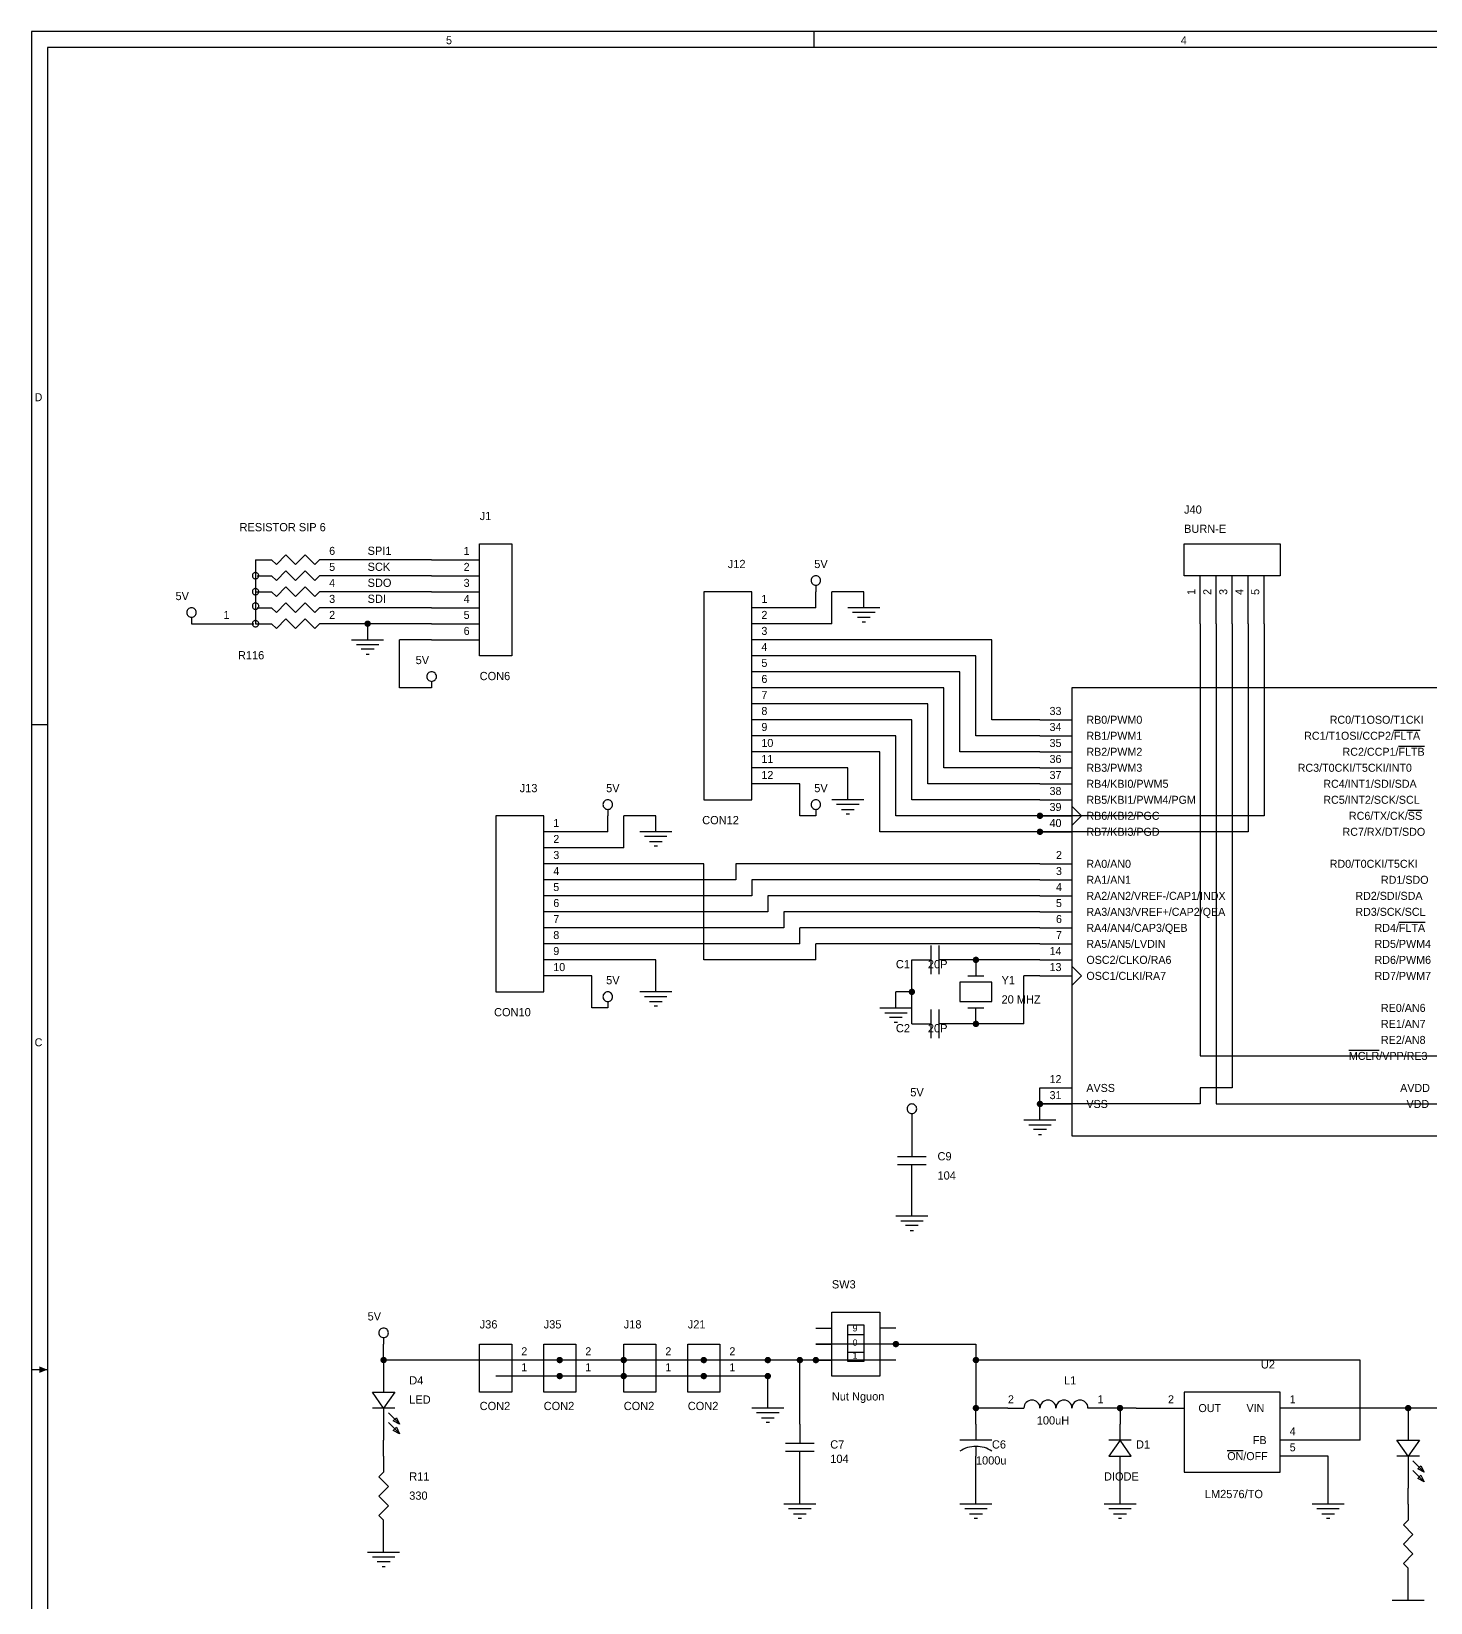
# Model space of a CAD drawing. Extents: x -3 to 593, y 3 to 422.
# Drawn here: x -2.5 to 219.5, y 173.1 to 422.4 of the extents above; entities that cross this region are included whole.
import ezdxf

# ---------------------------------------------------------------- set-up
doc = ezdxf.new("R2010")
doc.units = 0

msp = doc.modelspace()

# ---------------------------------------------------------------- linework, layer by layer
at = {"layer": 'PARTS'}
for p, q in [((50.8, 338.582), (43.18, 338.582)), ((60.96, 338.582), (68.58, 338.582)), ((50.8, 336.042), (43.18, 336.042)), ((60.96, 336.042), (68.58, 336.042)), ((182.88, 328.422), (182.88, 336.042)), ((185.42, 328.422), (185.42, 336.042)), ((187.96, 328.422), (187.96, 336.042)), ((190.5, 328.422), (190.5, 336.042)), ((193.04, 328.422), (193.04, 336.042)), ((50.8, 333.502), (43.18, 333.502)), ((60.96, 333.502), (68.58, 333.502)), ((50.8, 330.962), (43.18, 330.962)), ((60.96, 330.962), (68.58, 330.962)), ((119.38, 330.962), (111.76, 330.962)), ((22.86, 328.422), (30.48, 328.422)), ((50.8, 328.422), (43.18, 328.422)), ((60.96, 328.422), (68.58, 328.422)), ((119.38, 328.422), (111.76, 328.422)), ((60.96, 325.882), (68.58, 325.882)), ((119.38, 325.882), (111.76, 325.882)), ((119.38, 323.342), (111.76, 323.342)), ((119.38, 320.802), (111.76, 320.802)), ((119.38, 318.262), (111.76, 318.262)), ((119.38, 315.722), (111.76, 315.722)), ((119.38, 313.182), (111.76, 313.182)), ((157.48, 313.182), (162.56, 313.182)), ((119.38, 310.642), (111.76, 310.642)), ((157.48, 310.642), (162.56, 310.642)), ((119.38, 308.102), (111.76, 308.102)), ((157.48, 308.102), (162.56, 308.102)), ((119.38, 305.562), (111.76, 305.562)), ((157.48, 305.562), (162.56, 305.562)), ((119.38, 303.022), (111.76, 303.022)), ((157.48, 303.022), (162.56, 303.022)), ((157.48, 300.482), (162.56, 300.482)), ((162.56, 299.466), (164.084, 297.942)), ((157.48, 297.942), (162.56, 297.942)), ((164.084, 297.942), (162.56, 296.418)), ((86.36, 295.402), (78.74, 295.402)), ((157.48, 295.402), (162.56, 295.402)), ((86.36, 292.862), (78.74, 292.862)), ((86.36, 290.322), (78.74, 290.322)), ((157.48, 290.322), (162.56, 290.322)), ((86.36, 287.782), (78.74, 287.782)), ((157.48, 287.782), (162.56, 287.782)), ((86.36, 285.242), (78.74, 285.242)), ((157.48, 285.242), (162.56, 285.242)), ((86.36, 282.702), (78.74, 282.702)), ((157.48, 282.702), (162.56, 282.702)), ((86.36, 280.162), (78.74, 280.162)), ((157.48, 280.162), (162.56, 280.162)), ((86.36, 277.622), (78.74, 277.622)), ((157.48, 277.622), (162.56, 277.622)), ((86.36, 275.082), (78.74, 275.082)), ((137.16, 275.082), (139.7, 275.082)), ((144.78, 275.082), (142.24, 275.082)), ((147.32, 275.082), (147.32, 272.542)), ((157.48, 275.082), (162.56, 275.082)), ((86.36, 272.542), (78.74, 272.542)), ((157.48, 272.542), (162.56, 272.542)), ((162.56, 274.066), (164.084, 272.542)), ((164.084, 272.542), (162.56, 271.018)), ((147.32, 264.922), (147.32, 267.462)), ((137.16, 264.922), (139.7, 264.922)), ((144.78, 264.922), (142.24, 264.922)), ((157.48, 254.762), (162.56, 254.762)), ((157.48, 252.222), (162.56, 252.222)), ((137.16, 247.142), (137.16, 244.602)), ((137.16, 239.522), (137.16, 242.062)), ((121.92, 216.662), (124.46, 216.662)), ((134.62, 216.662), (132.08, 216.662)), ((121.92, 214.122), (124.46, 214.122)), ((134.62, 214.122), (132.08, 214.122)), ((53.34, 211.582), (53.34, 209.042)), ((81.28, 211.582), (73.66, 211.582)), ((91.44, 211.582), (83.82, 211.582)), ((104.14, 211.582), (96.52, 211.582)), ((114.3, 211.582), (106.68, 211.582)), ((121.92, 211.582), (124.46, 211.582)), ((134.62, 211.582), (132.08, 211.582)), ((81.28, 209.042), (73.66, 209.042)), ((91.44, 209.042), (83.82, 209.042)), ((104.14, 209.042), (96.52, 209.042)), ((114.3, 209.042), (106.68, 209.042)), ((152.4, 203.962), (154.94, 203.962)), ((167.64, 203.962), (165.1, 203.962)), ((170.18, 203.962), (170.18, 201.422)), ((172.72, 203.962), (180.34, 203.962)), ((203.2, 203.962), (195.58, 203.962)), ((215.9, 203.962), (215.9, 201.422)), ((119.38, 201.422), (119.38, 198.882)), ((147.32, 201.422), (147.32, 198.882)), ((53.34, 196.342), (53.34, 198.882)), ((203.2, 198.882), (195.58, 198.882)), ((53.34, 196.342), (53.34, 193.802)), ((119.38, 193.802), (119.38, 196.342)), ((147.32, 193.802), (147.32, 196.342)), ((203.2, 196.342), (195.58, 196.342)), ((170.18, 191.262), (170.18, 193.802)), ((215.9, 188.722), (215.9, 191.262)), ((215.9, 188.722), (215.9, 186.182)), ((53.34, 183.642), (53.34, 186.182)), ((215.9, 176.022), (215.9, 178.562))]:
    msp.add_line(p, q, dxfattribs=at)
for points in [[(36.322, 337.82), (37.846, 339.344)], [(37.846, 339.344), (39.37, 337.82)], [(39.37, 337.82), (40.894, 339.344)], [(40.894, 339.344), (42.418, 337.82)], [(33.02, 338.582), (35.56, 338.582)], [(33.02, 338.582), (33.02, 328.422)], [(35.56, 338.582), (36.322, 337.82)], [(36.322, 335.28), (37.846, 336.804)], [(37.846, 336.804), (39.37, 335.28)], [(39.37, 335.28), (40.894, 336.804)], [(40.894, 336.804), (42.418, 335.28)], [(42.418, 337.82), (43.18, 338.582)], [(33.274, 336.042), (35.56, 336.042)], [(35.56, 336.042), (36.322, 335.28)], [(36.322, 332.74), (37.846, 334.264)], [(37.846, 334.264), (39.37, 332.74)], [(39.37, 332.74), (40.894, 334.264)], [(40.894, 334.264), (42.418, 332.74)], [(42.418, 335.28), (43.18, 336.042)], [(121.92, 334.518), (121.92, 333.502)], [(33.02, 333.502), (35.56, 333.502)], [(35.56, 333.502), (36.322, 332.74)], [(36.322, 330.2), (37.846, 331.724)], [(37.846, 331.724), (39.37, 330.2)], [(39.37, 330.2), (40.894, 331.724)], [(40.894, 331.724), (42.418, 330.2)], [(42.418, 332.74), (43.18, 333.502)], [(22.86, 329.438), (22.86, 328.422)], [(33.274, 330.962), (35.56, 330.962)], [(35.56, 330.962), (36.322, 330.2)], [(36.322, 327.66), (37.846, 329.184)], [(37.846, 329.184), (39.37, 327.66)], [(39.37, 327.66), (40.894, 329.184)], [(40.894, 329.184), (42.418, 327.66)], [(42.418, 330.2), (43.18, 330.962)], [(132.08, 330.962), (127, 330.962)], [(131.318, 330.2), (127.762, 330.2)], [(128.524, 329.438), (130.556, 329.438)], [(30.48, 328.422), (32.766, 328.422)], [(33.02, 328.422), (35.56, 328.422)], [(35.56, 328.422), (36.322, 327.66)], [(42.418, 327.66), (43.18, 328.422)], [(129.794, 328.676), (129.286, 328.676)], [(48.26, 325.882), (53.34, 325.882)], [(49.022, 325.12), (52.578, 325.12)], [(51.816, 324.358), (49.784, 324.358)], [(50.546, 323.596), (51.054, 323.596)], [(60.96, 319.278), (60.96, 318.262)], [(129.54, 300.482), (124.46, 300.482)], [(128.778, 299.72), (125.222, 299.72)], [(88.9, 298.958), (88.9, 297.942)], [(121.92, 298.958), (121.92, 297.942)], [(125.984, 298.958), (128.016, 298.958)], [(127.254, 298.196), (126.746, 298.196)], [(99.06, 295.402), (93.98, 295.402)], [(98.298, 294.64), (94.742, 294.64)], [(95.504, 293.878), (97.536, 293.878)], [(96.774, 293.116), (96.266, 293.116)], [(140.208, 272.796), (140.208, 277.368)], [(141.478, 272.796), (141.478, 277.368)], [(139.7, 275.082), (140.208, 275.082)], [(142.24, 275.082), (141.478, 275.082)], [(146.05, 272.542), (148.59, 272.542)], [(99.06, 270.002), (93.98, 270.002)], [(149.86, 271.526), (144.78, 271.526)], [(144.78, 271.526), (144.78, 268.478)], [(149.86, 268.478), (149.86, 271.526)], [(88.9, 268.478), (88.9, 267.462)], [(98.298, 269.24), (94.742, 269.24)], [(95.504, 268.478), (97.536, 268.478)], [(96.774, 267.716), (96.266, 267.716)], [(132.08, 267.462), (137.16, 267.462)], [(140.208, 262.636), (140.208, 267.208)], [(141.478, 262.636), (141.478, 267.208)], [(144.78, 268.478), (149.86, 268.478)], [(146.05, 267.462), (148.59, 267.462)], [(132.842, 266.7), (136.398, 266.7)], [(135.636, 265.938), (133.604, 265.938)], [(134.366, 265.176), (134.874, 265.176)], [(139.7, 264.922), (140.208, 264.922)], [(142.24, 264.922), (141.478, 264.922)], [(137.16, 250.698), (137.16, 249.682)], [(154.94, 249.682), (160.02, 249.682)], [(155.702, 248.92), (159.258, 248.92)], [(158.496, 248.158), (156.464, 248.158)], [(157.226, 247.396), (157.734, 247.396)], [(137.16, 244.602), (137.16, 243.84)], [(139.446, 243.84), (134.874, 243.84)], [(139.446, 242.57), (134.874, 242.57)], [(137.16, 242.062), (137.16, 242.57)], [(134.62, 234.442), (139.7, 234.442)], [(135.382, 233.68), (138.938, 233.68)], [(138.176, 232.918), (136.144, 232.918)], [(136.906, 232.156), (137.414, 232.156)], [(53.34, 215.138), (53.34, 214.122)], [(127, 215.646), (129.54, 215.646)], [(127, 212.852), (129.54, 212.852)], [(53.34, 209.042), (53.34, 206.502)], [(55.118, 203.962), (51.562, 203.962)], [(53.34, 203.962), (53.34, 198.882)], [(55.626, 201.676), (54.102, 203.2)], [(116.84, 203.962), (111.76, 203.962)], [(116.078, 203.2), (112.522, 203.2)], [(113.284, 202.438), (115.316, 202.438)], [(55.626, 200.152), (54.102, 201.676)], [(114.554, 201.676), (114.046, 201.676)], [(170.18, 198.882), (170.18, 201.422)], [(215.9, 201.422), (215.9, 198.882)], [(117.094, 198.374), (121.666, 198.374)], [(117.094, 197.104), (121.666, 197.104)], [(119.38, 198.882), (119.38, 198.374)], [(119.38, 196.342), (119.38, 197.104)], [(149.86, 198.882), (144.78, 198.882)], [(147.32, 197.866), (147.32, 196.342)], [(171.958, 198.882), (168.402, 198.882)], [(170.18, 193.802), (170.18, 196.342)], [(217.678, 196.342), (214.122, 196.342)], [(215.9, 196.342), (215.9, 191.262)], [(218.186, 194.056), (216.662, 195.58)], [(52.578, 193.04), (53.34, 193.802)], [(54.102, 191.516), (52.578, 193.04)], [(218.186, 192.532), (216.662, 194.056)], [(52.578, 189.992), (54.102, 191.516)], [(54.102, 188.468), (52.578, 189.992)], [(52.578, 186.944), (54.102, 188.468)], [(121.92, 188.722), (116.84, 188.722)], [(121.158, 187.96), (117.602, 187.96)], [(118.364, 187.198), (120.396, 187.198)], [(149.86, 188.722), (144.78, 188.722)], [(149.098, 187.96), (145.542, 187.96)], [(146.304, 187.198), (148.336, 187.198)], [(172.72, 188.722), (167.64, 188.722)], [(171.958, 187.96), (168.402, 187.96)], [(169.164, 187.198), (171.196, 187.198)], [(205.74, 188.722), (200.66, 188.722)], [(204.978, 187.96), (201.422, 187.96)], [(202.184, 187.198), (204.216, 187.198)], [(53.34, 186.182), (52.578, 186.944)], [(119.634, 186.436), (119.126, 186.436)], [(147.574, 186.436), (147.066, 186.436)], [(170.434, 186.436), (169.926, 186.436)], [(203.454, 186.436), (202.946, 186.436)], [(215.138, 185.42), (215.9, 186.182)], [(216.662, 183.896), (215.138, 185.42)], [(215.138, 182.372), (216.662, 183.896)], [(216.662, 180.848), (215.138, 182.372)], [(50.8, 181.102), (55.88, 181.102)], [(51.562, 180.34), (55.118, 180.34)], [(54.356, 179.578), (52.324, 179.578)], [(215.138, 179.324), (216.662, 180.848)], [(53.086, 178.816), (53.594, 178.816)], [(215.9, 178.562), (215.138, 179.324)], [(213.36, 173.482), (218.44, 173.482)]]:
    msp.add_lwpolyline(points, dxfattribs=at)
for points in [[(68.58, 341.122), (73.66, 341.122), (73.66, 323.342), (68.58, 323.342)], [(180.34, 336.042), (180.34, 341.122), (195.58, 341.122), (195.58, 336.042)], [(111.76, 333.502), (104.14, 333.502), (104.14, 300.482), (111.76, 300.482)], [(162.56, 247.142), (220.98, 247.142), (220.98, 318.262), (162.56, 318.262)], [(78.74, 297.942), (71.12, 297.942), (71.12, 270.002), (78.74, 270.002)], [(124.46, 219.202), (132.08, 219.202), (132.08, 209.042), (124.46, 209.042)], [(127, 217.17), (129.54, 217.17), (129.54, 211.328), (127, 211.328)], [(73.66, 206.502), (68.58, 206.502), (68.58, 214.122), (73.66, 214.122)], [(83.82, 206.502), (78.74, 206.502), (78.74, 214.122), (83.82, 214.122)], [(96.52, 206.502), (91.44, 206.502), (91.44, 214.122), (96.52, 214.122)], [(106.68, 206.502), (101.6, 206.502), (101.6, 214.122), (106.68, 214.122)], [(53.34, 203.962), (53.34, 203.962), (51.562, 206.502), (55.118, 206.502), (53.34, 203.962)], [(195.58, 206.502), (180.34, 206.502), (180.34, 193.802), (195.58, 193.802)], [(55.372, 202.438), (55.372, 202.438), (55.88, 201.422), (54.864, 201.93), (55.372, 202.438)], [(55.372, 200.914), (55.372, 200.914), (55.88, 199.898), (54.864, 200.406), (55.372, 200.914)], [(170.18, 198.882), (170.18, 198.882), (168.402, 196.342), (171.958, 196.342), (170.18, 198.882)], [(215.9, 196.342), (215.9, 196.342), (214.122, 198.882), (217.678, 198.882), (215.9, 196.342)], [(217.932, 194.818), (217.932, 194.818), (218.44, 193.802), (217.424, 194.31), (217.932, 194.818)], [(217.932, 193.294), (217.932, 193.294), (218.44, 192.278), (217.424, 192.786), (217.932, 193.294)]]:
    msp.add_lwpolyline(points, close=True, dxfattribs=at)
for points in [[(33.528, 336.042, 0.0985), (33.4893, 336.2364, 0.0985), (33.3792, 336.4012, 0.0985), (33.2144, 336.5113, 0.0985), (33.02, 336.55, 0.0985), (32.8256, 336.5113, 0.0985), (32.6608, 336.4012, 0.0985), (32.5507, 336.2364, 0.0985), (32.512, 336.042, 0.0985), (32.5507, 335.8476, 0.0985), (32.6608, 335.6828, 0.0985), (32.8256, 335.5727, 0.0985), (33.02, 335.534, 0.0985), (33.2144, 335.5727, 0.0985), (33.3792, 335.6828, 0.0985), (33.4893, 335.8476, 0.0985)], [(122.682, 335.28, 0.0985), (122.624, 335.5716, 0.0985), (122.4588, 335.8188, 0.0985), (122.2116, 335.984, 0.0985), (121.92, 336.042, 0.0985), (121.6284, 335.984, 0.0985), (121.3812, 335.8188, 0.0985), (121.216, 335.5716, 0.0985), (121.158, 335.28, 0.0985), (121.216, 334.9884, 0.0985), (121.3812, 334.7412, 0.0985), (121.6284, 334.576, 0.0985), (121.92, 334.518, 0.0985), (122.2116, 334.576, 0.0985), (122.4588, 334.7412, 0.0985), (122.624, 334.9884, 0.0985)], [(33.528, 333.502, 0.0985), (33.4893, 333.6964, 0.0985), (33.3792, 333.8612, 0.0985), (33.2144, 333.9713, 0.0985), (33.02, 334.01, 0.0985), (32.8256, 333.9713, 0.0985), (32.6608, 333.8612, 0.0985), (32.5507, 333.6964, 0.0985), (32.512, 333.502, 0.0985), (32.5507, 333.3076, 0.0985), (32.6608, 333.1428, 0.0985), (32.8256, 333.0327, 0.0985), (33.02, 332.994, 0.0985), (33.2144, 333.0327, 0.0985), (33.3792, 333.1428, 0.0985), (33.4893, 333.3076, 0.0985)], [(33.528, 331.216, 0.0985), (33.4893, 331.4104, 0.0985), (33.3792, 331.5752, 0.0985), (33.2144, 331.6853, 0.0985), (33.02, 331.724, 0.0985), (32.8256, 331.6853, 0.0985), (32.6608, 331.5752, 0.0985), (32.5507, 331.4104, 0.0985), (32.512, 331.216, 0.0985), (32.5507, 331.0216, 0.0985), (32.6608, 330.8568, 0.0985), (32.8256, 330.7467, 0.0985), (33.02, 330.708, 0.0985), (33.2144, 330.7467, 0.0985), (33.3792, 330.8568, 0.0985), (33.4893, 331.0216, 0.0985)], [(23.622, 330.2, 0.0985), (23.564, 330.4916, 0.0985), (23.3988, 330.7388, 0.0985), (23.1516, 330.904, 0.0985), (22.86, 330.962, 0.0985), (22.5684, 330.904, 0.0985), (22.3212, 330.7388, 0.0985), (22.156, 330.4916, 0.0985), (22.098, 330.2, 0.0985), (22.156, 329.9084, 0.0985), (22.3212, 329.6612, 0.0985), (22.5684, 329.496, 0.0985), (22.86, 329.438, 0.0985), (23.1516, 329.496, 0.0985), (23.3988, 329.6612, 0.0985), (23.564, 329.9084, 0.0985)], [(33.528, 328.422, 0.0985), (33.4893, 328.6164, 0.0985), (33.3792, 328.7812, 0.0985), (33.2144, 328.8913, 0.0985), (33.02, 328.93, 0.0985), (32.8256, 328.8913, 0.0985), (32.6608, 328.7812, 0.0985), (32.5507, 328.6164, 0.0985), (32.512, 328.422, 0.0985), (32.5507, 328.2276, 0.0985), (32.6608, 328.0628, 0.0985), (32.8256, 327.9527, 0.0985), (33.02, 327.914, 0.0985), (33.2144, 327.9527, 0.0985), (33.3792, 328.0628, 0.0985), (33.4893, 328.2276, 0.0985)], [(61.722, 320.04, 0.0985), (61.664, 320.3316, 0.0985), (61.4988, 320.5788, 0.0985), (61.2516, 320.744, 0.0985), (60.96, 320.802, 0.0985), (60.6684, 320.744, 0.0985), (60.4212, 320.5788, 0.0985), (60.256, 320.3316, 0.0985), (60.198, 320.04, 0.0985), (60.256, 319.7484, 0.0985), (60.4212, 319.5012, 0.0985), (60.6684, 319.336, 0.0985), (60.96, 319.278, 0.0985), (61.2516, 319.336, 0.0985), (61.4988, 319.5012, 0.0985), (61.664, 319.7484, 0.0985)], [(89.662, 299.72, 0.0985), (89.604, 300.0116, 0.0985), (89.4388, 300.2588, 0.0985), (89.1916, 300.424, 0.0985), (88.9, 300.482, 0.0985), (88.6084, 300.424, 0.0985), (88.3612, 300.2588, 0.0985), (88.196, 300.0116, 0.0985), (88.138, 299.72, 0.0985), (88.196, 299.4284, 0.0985), (88.3612, 299.1812, 0.0985), (88.6084, 299.016, 0.0985), (88.9, 298.958, 0.0985), (89.1916, 299.016, 0.0985), (89.4388, 299.1812, 0.0985), (89.604, 299.4284, 0.0985)], [(122.682, 299.72, 0.0985), (122.624, 300.0116, 0.0985), (122.4588, 300.2588, 0.0985), (122.2116, 300.424, 0.0985), (121.92, 300.482, 0.0985), (121.6284, 300.424, 0.0985), (121.3812, 300.2588, 0.0985), (121.216, 300.0116, 0.0985), (121.158, 299.72, 0.0985), (121.216, 299.4284, 0.0985), (121.3812, 299.1812, 0.0985), (121.6284, 299.016, 0.0985), (121.92, 298.958, 0.0985), (122.2116, 299.016, 0.0985), (122.4588, 299.1812, 0.0985), (122.624, 299.4284, 0.0985)], [(89.662, 269.24, 0.0985), (89.604, 269.5316, 0.0985), (89.4388, 269.7788, 0.0985), (89.1916, 269.944, 0.0985), (88.9, 270.002, 0.0985), (88.6084, 269.944, 0.0985), (88.3612, 269.7788, 0.0985), (88.196, 269.5316, 0.0985), (88.138, 269.24, 0.0985), (88.196, 268.9484, 0.0985), (88.3612, 268.7012, 0.0985), (88.6084, 268.536, 0.0985), (88.9, 268.478, 0.0985), (89.1916, 268.536, 0.0985), (89.4388, 268.7012, 0.0985), (89.604, 268.9484, 0.0985)], [(137.922, 251.46, 0.0985), (137.864, 251.7516, 0.0985), (137.6988, 251.9988, 0.0985), (137.4516, 252.164, 0.0985), (137.16, 252.222, 0.0985), (136.8684, 252.164, 0.0985), (136.6212, 251.9988, 0.0985), (136.456, 251.7516, 0.0985), (136.398, 251.46, 0.0985), (136.456, 251.1684, 0.0985), (136.6212, 250.9212, 0.0985), (136.8684, 250.756, 0.0985), (137.16, 250.698, 0.0985), (137.4516, 250.756, 0.0985), (137.6988, 250.9212, 0.0985), (137.864, 251.1684, 0.0985)], [(54.102, 215.9, 0.0985), (54.044, 216.1916, 0.0985), (53.8788, 216.4388, 0.0985), (53.6316, 216.604, 0.0985), (53.34, 216.662, 0.0985), (53.0484, 216.604, 0.0985), (52.8012, 216.4388, 0.0985), (52.636, 216.1916, 0.0985), (52.578, 215.9, 0.0985), (52.636, 215.6084, 0.0985), (52.8012, 215.3612, 0.0985), (53.0484, 215.196, 0.0985), (53.34, 215.138, 0.0985), (53.6316, 215.196, 0.0985), (53.8788, 215.3612, 0.0985), (54.044, 215.6084, 0.0985)]]:
    msp.add_lwpolyline(points, format="xyb", close=True, dxfattribs=at)
for points in [[(157.48, 203.962, 1), (154.94, 203.962)], [(160.02, 203.962, 1), (157.48, 203.962)], [(162.56, 203.962, 1), (160.02, 203.962)], [(165.1, 203.962, 1), (162.56, 203.962)], [(147.32, 197.866, 0.1654), (144.78, 197.104)], [(149.86, 197.104, 0.1654), (147.32, 197.866)]]:
    msp.add_lwpolyline(points, format="xyb", dxfattribs=at)
at = {"layer": 'TITLE'}
for points in [[(-2.54, 2.54), (591.312, 2.54), (591.312, 422.402), (-2.54, 422.402)], [(0, 5.08), (588.772, 5.08), (588.772, 419.862), (0, 419.862)]]:
    msp.add_lwpolyline(points, close=True, dxfattribs=at)
for points in [[(121.666, 419.862), (121.666, 422.402)], [(-2.54, 312.42), (0, 312.42)], [(-2.54, 210.058), (0, 210.058)]]:
    msp.add_lwpolyline(points, dxfattribs=at)
msp.add_solid([(0, 210.058), (-1.27, 210.566), (-1.27, 209.55), (-1.27, 210.058)], dxfattribs=at)
msp.add_solid([(0, 210.058), (-1.27, 210.566), (-1.27, 209.55), (-1.27, 210.058)], dxfattribs=at)
msp.add_solid([(0, 210.058), (-1.27, 210.566), (-1.27, 209.55), (-1.27, 210.058)], dxfattribs=at)
at = {"layer": 'WIRE'}
for points in [[(60.96, 338.582), (50.8, 338.582)], [(60.96, 336.042), (50.8, 336.042)], [(60.96, 333.502), (50.8, 333.502)], [(121.92, 330.962), (121.92, 333.502)], [(129.54, 333.502), (124.46, 333.502)], [(124.46, 328.422), (124.46, 333.502)], [(129.54, 330.962), (129.54, 333.502)], [(60.96, 330.962), (50.8, 330.962)], [(121.92, 330.962), (119.38, 330.962)], [(60.96, 328.422), (50.8, 328.422)], [(50.8, 328.422), (50.8, 325.882)], [(124.46, 328.422), (119.38, 328.422)], [(182.88, 328.422), (182.88, 259.842)], [(185.42, 328.422), (185.42, 252.222)], [(187.96, 328.422), (187.96, 254.762)], [(190.5, 328.422), (190.5, 295.402)], [(193.04, 328.422), (193.04, 297.942)], [(60.96, 325.882), (55.88, 325.882)], [(55.88, 318.262), (55.88, 325.882)], [(149.86, 325.882), (119.38, 325.882)], [(149.86, 313.182), (149.86, 325.882)], [(147.32, 323.342), (119.38, 323.342)], [(147.32, 310.642), (147.32, 323.342)], [(144.78, 320.802), (119.38, 320.802)], [(144.78, 308.102), (144.78, 320.802)], [(60.96, 318.262), (55.88, 318.262)], [(142.24, 318.262), (119.38, 318.262)], [(142.24, 305.562), (142.24, 318.262)], [(139.7, 315.722), (119.38, 315.722)], [(139.7, 303.022), (139.7, 315.722)], [(137.16, 313.182), (119.38, 313.182)], [(137.16, 300.482), (137.16, 313.182)], [(157.48, 313.182), (149.86, 313.182)], [(134.62, 310.642), (119.38, 310.642)], [(134.62, 297.942), (134.62, 310.642)], [(157.48, 310.642), (147.32, 310.642)], [(132.08, 308.102), (119.38, 308.102)], [(132.08, 295.402), (132.08, 308.102)], [(157.48, 308.102), (144.78, 308.102)], [(127, 305.562), (119.38, 305.562)], [(127, 300.482), (127, 305.562)], [(157.48, 305.562), (142.24, 305.562)], [(119.38, 297.942), (119.38, 303.022)], [(157.48, 303.022), (139.7, 303.022)], [(157.48, 300.482), (137.16, 300.482)], [(88.9, 295.402), (88.9, 297.942)], [(96.52, 297.942), (91.44, 297.942)], [(91.44, 292.862), (91.44, 297.942)], [(96.52, 295.402), (96.52, 297.942)], [(121.92, 297.942), (119.38, 297.942)], [(157.48, 297.942), (134.62, 297.942)], [(193.04, 297.942), (157.48, 297.942)], [(88.9, 295.402), (86.36, 295.402)], [(157.48, 295.402), (132.08, 295.402)], [(190.5, 295.402), (157.48, 295.402)], [(91.44, 292.862), (86.36, 292.862)], [(104.14, 290.322), (86.36, 290.322)], [(104.14, 275.082), (104.14, 290.322)], [(157.48, 290.322), (109.22, 290.322)], [(109.22, 290.322), (109.22, 287.782)], [(109.22, 287.782), (86.36, 287.782)], [(157.48, 287.782), (111.76, 287.782)], [(111.76, 287.782), (111.76, 285.242)], [(111.76, 285.242), (86.36, 285.242)], [(157.48, 285.242), (114.3, 285.242)], [(114.3, 285.242), (114.3, 282.702)], [(114.3, 282.702), (86.36, 282.702)], [(157.48, 282.702), (116.84, 282.702)], [(116.84, 282.702), (116.84, 280.162)], [(116.84, 280.162), (86.36, 280.162)], [(157.48, 280.162), (119.38, 280.162)], [(119.38, 277.622), (119.38, 280.162)], [(119.38, 277.622), (86.36, 277.622)], [(157.48, 277.622), (121.92, 277.622)], [(121.92, 275.082), (121.92, 277.622)], [(96.52, 275.082), (86.36, 275.082)], [(96.52, 270.002), (96.52, 275.082)], [(121.92, 275.082), (104.14, 275.082)], [(137.16, 270.002), (137.16, 275.082)], [(147.32, 275.082), (144.78, 275.082)], [(157.48, 275.082), (147.32, 275.082)], [(86.36, 267.462), (86.36, 272.542)], [(154.94, 264.922), (154.94, 272.542)], [(157.48, 272.542), (154.94, 272.542)], [(134.62, 267.462), (134.62, 270.002)], [(137.16, 270.002), (134.62, 270.002)], [(137.16, 264.922), (137.16, 270.002)], [(88.9, 267.462), (86.36, 267.462)], [(147.32, 264.922), (144.78, 264.922)], [(154.94, 264.922), (147.32, 264.922)], [(182.88, 259.842), (226.06, 259.842)], [(157.48, 252.222), (157.48, 254.762)], [(187.96, 254.762), (182.88, 254.762)], [(182.88, 254.762), (182.88, 252.222)], [(157.48, 249.682), (157.48, 252.222)], [(182.88, 252.222), (157.48, 252.222)], [(185.42, 252.222), (226.06, 252.222)], [(137.16, 249.682), (137.16, 247.142)], [(137.16, 234.442), (137.16, 239.522)], [(53.34, 211.582), (53.34, 214.122)], [(134.62, 214.122), (121.92, 214.122)], [(134.62, 214.122), (147.32, 214.122)], [(147.32, 214.122), (147.32, 211.582)], [(81.28, 211.582), (53.34, 211.582)], [(91.44, 211.582), (81.28, 211.582)], [(104.14, 211.582), (91.44, 211.582)], [(114.3, 211.582), (104.14, 211.582)], [(119.38, 211.582), (114.3, 211.582)], [(119.38, 201.422), (119.38, 211.582)], [(121.92, 211.582), (119.38, 211.582)], [(134.62, 211.582), (121.92, 211.582)], [(208.28, 211.582), (147.32, 211.582)], [(147.32, 211.582), (147.32, 203.962)], [(208.28, 198.882), (208.28, 211.582)], [(81.28, 209.042), (71.12, 209.042)], [(91.44, 209.042), (81.28, 209.042)], [(104.14, 209.042), (91.44, 209.042)], [(114.3, 209.042), (104.14, 209.042)], [(114.3, 203.962), (114.3, 209.042)], [(152.4, 203.962), (147.32, 203.962)], [(147.32, 201.422), (147.32, 203.962)], [(170.18, 203.962), (167.64, 203.962)], [(172.72, 203.962), (170.18, 203.962)], [(215.9, 203.962), (203.2, 203.962)], [(228.6, 203.962), (215.9, 203.962)], [(208.28, 198.882), (203.2, 198.882)], [(203.2, 188.722), (203.2, 196.342)], [(119.38, 188.722), (119.38, 193.802)], [(147.32, 188.722), (147.32, 193.802)], [(170.18, 188.722), (170.18, 191.262)], [(53.34, 181.102), (53.34, 183.642)], [(215.9, 173.482), (215.9, 176.022)]]:
    msp.add_lwpolyline(points, dxfattribs=at)
at = {"layer": 'WIRE', "const_width": 0.508}
for points in [[(50.546, 328.422, 1), (51.054, 328.422, 1)], [(157.226, 297.942, 1), (157.734, 297.942, 1)], [(157.226, 295.402, 1), (157.734, 295.402, 1)], [(147.066, 275.082, 1), (147.574, 275.082, 1)], [(136.906, 270.002, 1), (137.414, 270.002, 1)], [(147.066, 264.922, 1), (147.574, 264.922, 1)], [(157.226, 252.222, 1), (157.734, 252.222, 1)], [(134.366, 214.122, 1), (134.874, 214.122, 1)], [(53.086, 211.582, 1), (53.594, 211.582, 1)], [(81.026, 211.582, 1), (81.534, 211.582, 1)], [(91.186, 211.582, 1), (91.694, 211.582, 1)], [(103.886, 211.582, 1), (104.394, 211.582, 1)], [(114.046, 211.582, 1), (114.554, 211.582, 1)], [(119.126, 211.582, 1), (119.634, 211.582, 1)], [(121.666, 211.582, 1), (122.174, 211.582, 1)], [(147.066, 211.582, 1), (147.574, 211.582, 1)], [(81.026, 209.042, 1), (81.534, 209.042, 1)], [(91.186, 209.042, 1), (91.694, 209.042, 1)], [(103.886, 209.042, 1), (104.394, 209.042, 1)], [(114.046, 209.042, 1), (114.554, 209.042, 1)], [(147.066, 203.962, 1), (147.574, 203.962, 1)], [(169.926, 203.962, 1), (170.434, 203.962, 1)], [(215.646, 203.962, 1), (216.154, 203.962, 1)]]:
    msp.add_lwpolyline(points, format="xyb", close=True, dxfattribs=at)

# ---------------------------------------------------------------- texts
at = {"layer": 'PARTS'}
for s, p in [('6', (44.704, 339.344)), ('1', (66.04, 339.344)), ('5', (44.704, 336.804)), ('2', (66.04, 336.804)), ('4', (44.704, 334.264)), ('3', (66.04, 334.264)), ('3', (44.704, 331.724)), ('4', (66.04, 331.724)), ('1', (113.284, 331.724)), ('1', (27.94, 329.184)), ('2', (44.704, 329.184)), ('5', (66.04, 329.184)), ('2', (113.284, 329.184)), ('6', (66.04, 326.644)), ('3', (113.284, 326.644)), ('4', (113.284, 324.104)), ('5', (113.284, 321.564)), ('6', (113.284, 319.024)), ('7', (113.284, 316.484)), ('8', (113.284, 313.944)), ('33', (159.004, 313.944)), ('9', (113.284, 311.404)), ('34', (159.004, 311.404)), ('RB0/PWM0', (164.846, 312.547)), ('RC0/T1OSO/T1CKI', (203.454, 312.547)), ('10', (113.284, 308.864)), ('35', (159.004, 308.864)), ('RB1/PWM1', (164.846, 310.007)), ('RC1/T1OSI/CCP2/%%oFLTA%%o', (199.39, 310.007)), ('11', (113.284, 306.324)), ('36', (159.004, 306.324)), ('RB2/PWM2', (164.846, 307.467)), ('RC2/CCP1/%%oFLTB%%o', (205.486, 307.467)), ('12', (113.284, 303.784)), ('37', (159.004, 303.784)), ('RB3/PWM3', (164.846, 304.927)), ('RC3/T0CKI/T5CKI/INT0', (198.374, 304.927)), ('38', (159.004, 301.244)), ('RB4/KBI0/PWM5', (164.846, 302.387)), ('RC4/INT1/SDI/SDA', (202.438, 302.387)), ('39', (159.004, 298.704)), ('RB5/KBI1/PWM4/PGM', (164.846, 299.847)), ('RC5/INT2/SCK/SCL', (202.438, 299.847)), ('1', (80.264, 296.164)), ('40', (159.004, 296.164)), ('RB6/KBI2/PGC', (164.846, 297.307)), ('RC6/TX/CK/%%oSS%%o', (206.502, 297.307)), ('2', (80.264, 293.624)), ('RB7/KBI3/PGD', (164.846, 294.767)), ('RC7/RX/DT/SDO', (205.486, 294.767)), ('3', (80.264, 291.084)), ('2', (160.02, 291.084)), ('4', (80.264, 288.544)), ('3', (160.02, 288.544)), ('RA0/AN0', (164.846, 289.687)), ('RD0/T0CKI/T5CKI', (203.454, 289.687)), ('5', (80.264, 286.004)), ('4', (160.02, 286.004)), ('RA1/AN1', (164.846, 287.147)), ('RD1/SDO', (211.582, 287.147)), ('6', (80.264, 283.464)), ('5', (160.02, 283.464)), ('RA2/AN2/VREF-/CAP1/INDX', (164.846, 284.607)), ('RD2/SDI/SDA', (207.518, 284.607)), ('7', (80.264, 280.924)), ('6', (160.02, 280.924)), ('RA3/AN3/VREF+/CAP2/QEA', (164.846, 282.067)), ('RD3/SCK/SCL', (207.518, 282.067)), ('8', (80.264, 278.384)), ('7', (160.02, 278.384)), ('RA4/AN4/CAP3/QEB', (164.846, 279.527)), ('RD4/%%oFLTA%%o', (210.566, 279.527)), ('9', (80.264, 275.844)), ('14', (159.004, 275.844)), ('RA5/AN5/LVDIN', (164.846, 276.987)), ('RD5/PWM4', (210.566, 276.987)), ('10', (80.264, 273.304)), ('13', (159.004, 273.304)), ('OSC2/CLKO/RA6', (164.846, 274.447)), ('RD6/PWM6', (210.566, 274.447)), ('OSC1/CLKI/RA7', (164.846, 271.907)), ('RD7/PWM7', (210.566, 271.907)), ('RE0/AN6', (211.582, 266.827)), ('RE1/AN7', (211.582, 264.287)), ('RE2/AN8', (211.582, 261.747)), ('%%oMCLR%%o/VPP/RE3', (206.502, 259.207)), ('12', (159.004, 255.524)), ('AVSS', (164.846, 254.127)), ('AVDD', (214.63, 254.127)), ('31', (159.004, 252.984)), ('VSS', (164.846, 251.587)), ('VDD', (215.646, 251.587)), ('2', (75.184, 212.344)), ('2', (85.344, 212.344)), ('2', (98.044, 212.344)), ('2', (108.204, 212.344)), ('1', (75.184, 209.804)), ('1', (85.344, 209.804)), ('1', (98.044, 209.804)), ('1', (108.204, 209.804)), ('2', (152.4, 204.724)), ('1', (166.624, 204.724)), ('2', (177.8, 204.724)), ('OUT', (182.626, 203.327)), ('VIN', (190.246, 203.327)), ('1', (197.104, 204.724)), ('FB', (191.262, 198.247)), ('4', (197.104, 199.644)), ('%%oON%%o/OFF', (187.198, 195.707)), ('5', (197.104, 197.104))]:
    msp.add_text(s, height=1.27, dxfattribs=at).set_placement(p)
for s, p in [('1', (182.118, 332.994)), ('2', (184.658, 332.994)), ('3', (187.198, 332.994)), ('4', (189.738, 332.994)), ('5', (192.278, 332.994))]:
    msp.add_text(s, height=1.27, rotation=90, dxfattribs=at).set_placement(p)
at = {"layer": 'PARTTEXT'}
for s, height, p in [('J40', 1.3057, (180.34, 345.8823)), ('RESISTOR SIP 6', 1.3057, (30.48, 343.0883)), ('J1', 1.3057, (68.58, 344.8663)), ('BURN-E', 1.3057, (180.34, 342.8343)), ('J12', 1.3057, (107.95, 337.2463)), ('5V', 1.3057, (121.666, 337.2463)), ('5V', 1.3057, (20.32, 332.1663)), ('R116', 1.3057, (30.226, 322.7683)), ('5V', 1.3057, (58.42, 322.0063)), ('CON6', 1.3057, (68.58, 319.4663)), ('J13', 1.3057, (74.93, 301.6863)), ('5V', 1.3057, (88.646, 301.6863)), ('5V', 1.3057, (121.666, 301.6863)), ('CON12', 1.3057, (103.886, 296.6063)), ('C1', 1.3057, (134.62, 273.7463)), ('20P', 1.3057, (139.7, 273.7463)), ('5V', 1.3057, (88.646, 271.2063)), ('Y1', 1.3057, (151.384, 271.2063)), ('20 MHZ', 1.3057, (151.384, 268.1583)), ('CON10', 1.3057, (70.866, 266.1263)), ('C2', 1.3057, (134.62, 263.5863)), ('20P', 1.3057, (139.7, 263.5863)), ('5V', 1.3057, (136.906, 253.4263)), ('C9', 1.3057, (141.224, 243.2663)), ('104', 1.3057, (141.224, 240.2183)), ('SW3', 1.3057, (124.46, 222.9463)), ('5V', 1.3057, (50.8, 217.8663)), ('J36', 1.3057, (68.58, 216.5963)), ('J35', 1.3057, (78.74, 216.5963)), ('J18', 1.3057, (91.44, 216.5963)), ('J21', 1.3057, (101.6, 216.5963)), ('9', 1.0157, (127.762, 216.1243)), ('0', 1.0157, (127.762, 213.8383)), ('1', 1.0157, (127.762, 211.8063)), ('U2', 1.3057, (192.532, 210.2463)), ('D4', 1.3057, (57.404, 207.7063)), ('L1', 1.3057, (161.29, 207.7063)), ('LED', 1.3057, (57.404, 204.6583)), ('CON2', 1.3057, (68.58, 203.6423)), ('CON2', 1.3057, (78.74, 203.6423)), ('CON2', 1.3057, (91.44, 203.6423)), ('CON2', 1.3057, (101.6, 203.6423)), ('Nut Nguon', 1.3057, (124.46, 205.1663)), ('100uH', 1.3057, (156.972, 201.3563)), ('C7', 1.3057, (124.206, 197.5463)), ('C6', 1.3057, (149.86, 197.5463)), ('D1', 1.3057, (172.72, 197.5463)), ('104', 1.3057, (124.206, 195.2603)), ('1000u', 1.3057, (147.32, 195.0063)), ('R11', 1.3057, (57.404, 192.4663)), ('DIODE', 1.3057, (167.64, 192.4663)), ('330', 1.3057, (57.404, 189.4183)), ('LM2576/TO', 1.3057, (183.642, 189.6723))]:
    msp.add_text(s, height=height, dxfattribs=at).set_placement(p)
at = {"layer": 'TITLE'}
for s, p in [('5', (63.246, 420.37)), ('4', (179.832, 420.37)), ('D', (-2.032, 363.728)), ('C', (-2.032, 261.366))]:
    msp.add_text(s, height=1.27, dxfattribs=at).set_placement(p)
at = {"layer": 'WIRETEXT'}
for s, p in [('SPI1', (50.8, 339.344)), ('SCK', (50.8, 336.804)), ('SDO', (50.8, 334.264)), ('SDI', (50.8, 331.724))]:
    msp.add_text(s, height=1.3057, dxfattribs=at).set_placement(p)

doc.saveas('drawing.dxf')
